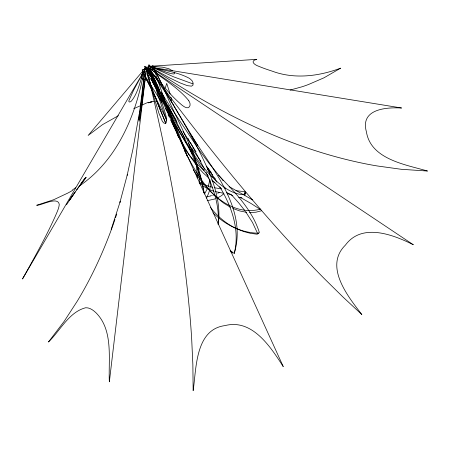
<?xml version="1.0" encoding="UTF-8"?>
<svg xmlns="http://www.w3.org/2000/svg" width="450" height="450" viewBox="0 0 450 450"><rect width="100%" height="100%" fill="white"/><g stroke="black" fill="none" stroke-linecap="round" stroke-linejoin="round"><path stroke-width="0.67" d="M197.207 177.981L197.213 174.769M166.68 120.673L166.545 118.536A18.079 11.824 60.5 0 0 166.393 117.608C162.529 101.7 155.07 86.923 149.062 71.769L283.275 366.637C270.855 347.389 252.456 318.476 225.056 325.586C195.086 329.428 196.419 368.837 193.151 390.651L192.864 364.601L191.734 340.009A256.697 85.5 85 0 0 191.031 329.147C184.601 242.46 167.715 156.915 147.42 72.512L154.17 97.706L158.856 113.062L162.315 121.23L163.682 122.912L165.083 123.384L166.224 122.535L166.68 120.673L157.641 94.472L151.543 72.394L149.181 70.256L160.346 96.902M218.098 224.28C219.735 206.128 213.547 188.398 206.01 172.181M144.366 74.183L142.172 95.282L138.847 119.841M144.484 72.872L144.607 71.567L144.388 73.44M209.891 179.826L208.102 187.003M144.236 74.694L139.376 114.283L139.101 121.252L139.894 118.485A18.079 2.07 -85.2 0 0 140.034 117.698L146.014 72.039L109.35 381.859C108.27 359.618 113.715 330.429 95.946 312.739C93.161 310.112 89.707 307.547 85.686 307.749C68.906 311.985 60.075 330.907 48.448 342.011L64.17 321.345L77.074 301.466A256.697 176.22 -40.2 0 0 82.311 292.601C94.888 270.467 105.261 247.112 113.692 223.099M218.205 224.297C220.404 209.346 217.243 194.158 212.181 180.096C200.053 148.039 181.029 119.183 164.588 89.28M139.134 114.289L132.964 149.023L127.181 175.196L127.373 174.414L119.953 202.348L120.189 201.566L111.178 229.455M244.356 194.406L244.811 191.7L235.997 190.676M156.696 100.778L147.926 76.972L147.139 74.171L147.707 70.852L176.226 120.251M244.924 195.261C245.509 188.409 246.954 194.473 243.585 194.282C241.487 194.619 239.349 194.254 237.313 193.736C230.535 191.829 224.544 187.864 219.133 183.459C195.553 163.44 182.104 134.589 165.797 109.007M144.118 70.279L144.377 68.906L144.051 70.037M143.736 72.343C135.861 115.616 117.135 160.149 79.672 185.788M143.364 72.411C139.905 81.894 138.071 92.711 131.614 100.794C130.972 101.824 128.306 102.943 128.936 100.733A18.079 4.95 -44.8 0 1 129.054 100.26L133.543 90.354L144.489 70.234L22.5 278.977C34.048 258.238 45.765 237.527 55.462 215.831C56.97 212.175 58.877 208.547 59.276 204.559C58.134 195.784 40.798 205.796 36.664 205.256L53.691 199.727L67.742 193.106A256.697 134.263 24.6 0 0 72.36 190.513M116.168 215.882L116.764 214.082M115.56 217.682L115.965 216.484M114.947 219.487L113.901 222.497M165.392 87.671L166.708 83.368L170.128 94.039M207.551 188.319L204.553 193.956M171.236 101.807L171.163 98.274A256.697 8.803 65.7 0 0 170.955 97.267M143.201 71.623C142.318 73.586 140.372 76.219 141.722 78.418A18.079 3.954 2.5 0 0 141.789 78.497M206.291 198.135C209.334 192.915 211.095 186.722 209.947 180.681M144.292 69.801L145.643 67.719L143.843 69.84M69.255 200.649L72.191 196.222L66.471 204.812M70.009 199.513L79.538 185.839L86.158 177.272L84.026 179.91L84.842 178.942M73.704 194.074L72.287 196.099L75.189 191.97M76.652 189.9L80.983 183.915M83.891 180.101L81.006 183.842L82.429 182.002M223.875 193.657L221.513 195.683L217.08 198.186M142.627 71.269L88.133 135.444L102.51 124.65L118.339 115.723M82.665 181.44L85.641 178.037L81.821 182.278M148.697 83.745L143.274 73.119L146.419 70.498L147.831 72.934M72.236 190.136L75.639 187.712M257.608 233.544L259.363 232.504C252.174 209.604 234.776 191.998 218.453 175.241M219.375 192.386L217.71 193.258M147.521 102.561L148.011 102.33M146.571 103.011L147.032 102.791M146.104 103.224L133.734 108.692M261.675 210.713L255.971 212.203L249.604 212.546M260.837 209.064C231.913 216.956 207.253 192.009 193.236 169.616M148.072 102.904L151.965 101.711L148.584 102.69L150.176 102.246M214.926 194.569L213.261 195.097M216.298 198.467L215.983 198.568M212.299 195.396L211.826 195.542M211.202 195.733L210.898 195.823M214.898 198.894L214.447 199.029M210.594 195.913L210.296 196.003M214.149 199.119L207.18 200.717M209.998 196.088L206.376 197.055M150.418 102.172L154.249 101.205M290.087 90.073L301.854 86.833A256.697 145.237 -71.4 0 0 308.604 84.459L324.034 77.782L340.65 68.141C318.943 76.314 294.322 79.448 272.194 71.145C267.621 69.66 263.048 68.136 258.626 66.24C254.931 65.07 249.21 60.998 256.832 59.349L148.601 66.386L152.151 66.437M143.803 73.44L142.217 69.851L146.064 69.413L147.78 72.298M241.852 197.786L238.736 197.572M146.886 79.931L143.843 79.582L142.003 78.716M153.776 66.487L162.472 67.168L168.502 68.619A18.079 4.303 40.3 0 1 169.082 68.856L172.524 70.847M246.532 212.31L239.709 210.943L232.909 208.446M230.136 194.175L230.558 194.226M229.719 194.124L227.059 193.776M221.226 188.888L220.252 188.741M219.87 188.685L219.111 188.561M223.346 193.23L215.303 191.559M218.728 188.499L214.38 187.695M212.67 187.318L209.903 186.598M214.037 191.205C208.395 189.607 203.107 186.626 199.102 182.312M208.969 186.322L203.957 184.449L199.592 182.104M192.898 83.874L173.571 76.815L154.226 68.164M153.534 67.517C151.926 66.33 178.672 78.266 174.133 72.248M151.869 66.859L150.294 66.234L151.408 66.78M232.836 195.773L226.53 192.42M236.869 228.847L243.591 231.508L250.312 233.291L257.153 234.214L258.874 233.229C241.605 233.061 225.107 224.826 213.002 212.794M236.43 228.639C226.44 223.92 217.794 216.63 210.898 208.046M230.569 207.315L223.476 202.967L216.607 197.404M229.202 186.643L252.731 199.952M240.294 197.381L251.381 203.692L260.28 209.424M230.726 251.786L233.184 253.237L233.364 252.743L230.153 250.543M215.308 178.611L214.971 178.397M214.802 178.29L209.993 175.056M153.101 68.985L151.982 68.237L168.975 77.552L179.691 82.749L187.29 85.641L191.542 86.158L192.954 85.191L193.123 83.019L192.066 80.73L189.951 78.733A18.079 13.612 76.3 0 0 189.225 78.249C177.491 71.972 163.884 70.425 151.138 67.236L401.558 108C384.902 107.066 360.09 109.502 366.412 131.844C370.794 159.519 406.086 164.678 427.5 171.034L401.276 169.29L377.421 165.988A256.697 172.305 -4.9 0 1 367.104 164.138C290.183 148.995 218.97 113.046 154.226 69.733M214.937 182.689L214.627 182.475M214.47 182.362L212.209 180.72M221.299 188.708L212.214 180.332M209.07 178.268L203.175 172.918L197.797 167.001M204.047 170.505L196.374 163.35M216 196.841C203.439 184.933 194.513 169.819 186.564 154.597M223.476 186.418L225.354 188.359M196.026 162.984L195.683 162.619M212.091 180.197L211.719 179.803M231.306 194.602L238.641 202.809L244.643 210.347M195.57 162.495L189.787 155.7L184.241 147.999M212.648 175.022L208.159 169.999M208.035 169.852L207.653 169.414M208.316 176.001L201.049 166.804L193.573 155.874M197.589 166.748L197.173 166.241M211.297 172.586L210.909 172.102M146.098 68.153L144.951 66.729L147.161 68.726L159.058 89.623M196.864 165.853L188.511 153.934L179.758 138.386M210.814 171.979L210.521 171.613M210.606 207.686L210.319 207.326M210.33 171.371L206.291 166.151M151.543 72.394L154.704 76.5M146.897 69.159L147.234 69.593M147.352 69.733L151.386 75.009M147.139 74.171L164.374 97.689L199.744 150.874L209.166 163.451L222.879 180.231M200.925 161.263L200.588 160.83M200.475 160.684L189.253 144.968M154.806 76.635L169.622 98.826L197.156 144.692M222.992 180.388L223.217 180.692M152.708 76.798L154.131 78.75M142.217 69.851L143.066 71.01M245.554 211.59L252.512 222.491L257.518 233.303M154.344 79.048L154.564 79.352M188.516 139.674L188.826 140.108L188.595 139.663M188.314 139.382L187.599 138.364M150.953 67.348C147.679 61.419 148.584 70.431 150.767 72.191M196.02 151.718L195.817 151.425M195.621 151.132L183.786 132.683M184.151 147.864L183.791 147.319M207.236 167.102L216.855 182.025M159.531 94.793L165.915 104.653M189.062 144.675L188.775 144.236M192.808 137.672L193.224 138.313M193.326 138.471C214.689 171.979 247.241 210.527 234.214 253.524C240.165 230.422 231.761 206.466 219.735 186.784M192.392 137.036L192.701 137.514M188.297 143.505L188.488 143.797M192.083 136.558L191.874 136.243M191.053 134.972L191.256 135.287M191.464 135.608L191.773 136.08M190.333 133.864L190.125 133.543M166.191 105.092L175.719 120.201M192.853 154.755L178.931 131.074L158.619 93.038M176.923 122.113L177.109 122.406M176.366 121.23L176.648 121.674M175.809 120.347L176.181 120.938M143.274 73.119L161.775 102.448M185.209 138.662L185.029 138.364M184.753 137.925L184.477 137.481M184.292 137.188L183.932 136.597M183.403 132.058L183.69 132.525M188.826 100.845C190.367 102.774 190.946 106.689 188.094 107.713C185.923 108.152 183.999 106.549 182.329 105.407C170.303 95.451 160.852 82.794 150.705 71.032C202.691 140.963 257.074 209.374 317.784 271.98A256.697 69.615 46.9 0 0 325.412 279.72L342.9 296.938L361.856 314.567C348.227 296.775 323.629 266.49 345.431 245.087C362.031 222.519 393.261 234.697 413.331 244.755L151.346 69.632C163.856 79.403 177.986 87.767 188.286 100.046A18.079 16.959 -11.1 0 1 188.826 100.845M182.919 131.276L183.111 131.586M183.842 136.451L170.376 113.394L155.486 86.198M161.977 102.774L162.18 103.101M165.398 108.354L165.594 108.681M161.786 84.532L161.989 84.87M164.093 88.436L164.492 89.111M150.424 72.591L146.908 66.532L149.799 74.334M164.919 98.438L161.73 92.88M197.314 144.968L197.629 145.519M159.502 90.405L159.148 89.781M149.181 70.256L151.447 74.329M161.466 92.419L161.291 92.109L161.488 92.447M190.423 142.504L204.683 169.38M159.109 88.228L158.934 87.919M158.153 86.524L157.978 86.209M157.635 85.59L151.785 74.936M151.262 78.981L151.442 79.312M151.532 79.476L158.107 92.036M151.532 74.481L151.701 74.784M152.809 81.242L154.491 84.341M151.847 89.612L151.695 89.331M155.79 81.613L155.964 81.939M154.991 85.269L155.239 85.736M150.711 87.508L151.014 88.065M150.559 87.227L150.261 86.67M154.822 79.808L154.997 80.134M146.419 70.498L147.859 73.198M150.109 86.389L149.737 85.691M154.558 79.312L154.378 78.986M149.659 85.551L149.287 84.859M153.675 77.67L153.411 77.175M153.855 77.996L154.119 78.491L153.951 78.137M149.141 84.578L148.77 83.886M179.528 137.942L179.297 137.498M179.066 137.053L178.836 136.609M164.233 97.83L162.259 93.96M164.492 98.336L164.751 98.843M158.192 92.199L158.535 92.869M168.126 105.441C180.056 129.611 193.444 153.411 201.201 179.37M162.174 93.791L161.747 92.948M146.064 69.413L147.454 72.141M186.3 154.074L186.036 153.551M185.591 152.679L185.856 153.203L185.631 152.708M166.742 119.914L146.542 79.414M152.291 81.81L152.336 81.939M185.417 152.331L185.158 151.808M175.894 130.781L175.444 129.876M152.758 82.744L152.91 83.053M184.984 151.459L184.719 150.936M162.596 85.309L153.917 68.828L149.968 69.069L151.808 72.906M162.664 85.449L163.018 86.169M175.219 129.426L174.847 128.672M184.551 150.587L184.292 150.058M174.774 128.52L174.398 127.766M174.324 127.614L173.953 126.861M164.149 88.47L164.503 89.19M164.576 89.336L165.285 90.788M173.88 126.709L173.509 125.955M165.853 91.946L166.134 92.531M166.275 92.824L166.562 93.403M173.436 125.803L172.991 124.892M172.547 123.981L172.772 124.436M172.102 123.069L172.328 123.525M171.883 122.614L171.664 122.158M171.219 121.247L171.444 121.703M171 120.791L170.781 120.336M168.941 116.522L169.088 116.826M168.502 115.605L168.649 115.909M168.21 114.992L168.064 114.688M151.616 79.363L155.306 87.531M146.453 79.228L146.109 78.486M146.019 78.3L145.676 77.558M151.391 71.831L151.149 71.314M158.906 88.948L159.053 89.263M159.272 89.736L159.491 90.208M160.734 92.88L160.881 93.195M158.175 87.367L157.804 86.58M158.468 87.998L158.614 88.318M161.167 93.819L161.314 94.134M161.606 94.759L161.752 95.074M157.731 86.417L157.438 85.787M162.039 95.698L162.259 96.171M149.816 75.555L147.707 70.852M150.992 70.965L150.75 70.447M157.292 85.472L156.999 84.836M156.853 84.516L156.561 83.886M145.592 77.372L145.333 76.815M162.028 84.769L153.163 66.156L149.873 68.541L150.514 69.93M156.195 83.087L156.341 83.407M163.845 99.613L164.059 100.08M163.282 87.497L164.857 90.945C178.481 124.397 199.086 156.409 203.85 192.921M155.903 82.451L155.542 81.653M164.919 101.953L165.133 102.42M145.159 76.438L144.906 75.881M165.347 102.887L178.796 133.515L186.497 154.063M155.469 81.495L155.104 80.696M189.641 146.481L189.844 146.925M155.031 80.539L154.744 79.897M154.597 79.577L154.311 78.936M144.225 74.379L144.056 74.002M190.114 147.521L190.243 147.819M150.047 75.476L150.199 75.819M153.664 77.496L153.523 77.175M149.816 74.964L146.857 68.22L144.585 66.279L145.53 69.491M152.618 81.253L153.591 83.453M153.664 83.621L153.962 84.296M162.107 100.963L161.297 99.101M162.259 101.301L162.405 101.644M191.031 149.608L191.227 150.053M161.151 98.764L160.858 98.083M160.785 97.914L160.419 97.071M191.481 150.649L191.61 150.947M188.218 138.769L188.347 139.067M151.352 72.18L151.014 71.37M152.044 76.742L161.218 98.291M151.903 76.404L151.481 75.403M191.925 151.695L192.172 152.291M151.408 75.234L151.059 74.396M150.941 71.207L150.609 70.403M150.992 74.228L150.711 73.558M165.842 123.401L156.527 100.71M150.542 70.239L149.619 67.978L152.859 65.559L153.456 67.326M161.353 98.617L161.623 99.27M188.966 140.558L189.636 142.2M192.358 152.736L192.544 153.186M161.758 99.602L161.961 100.091M162.231 100.744L162.366 101.076M150.502 73.052L150.154 72.208M150.086 72.039L148.326 67.624L148.995 64.502L149.366 66.049M165.78 123.441L160.042 109.204M159.969 109.029L159.114 106.881M159.041 106.701L157.337 102.397M157.264 102.218L156.471 100.558M156.628 100.592L156.414 100.052M156.347 99.872L155.571 97.886M155.503 97.706L154.659 95.535M154.592 95.355L154.384 94.809M185.496 152.353L173.244 122.164L150.188 69.615L154.119 69.435L164.402 99.546L177.013 133.453M165.538 101.503L176.552 130.196M177.081 133.633L177.345 134.336M177.547 134.865L177.879 135.748M177.947 135.928L178.211 136.631M178.408 137.166L178.537 137.514M194.181 157.371L194.456 158.119M186.553 155.177L186.683 155.531M176.608 130.359L177.379 132.452M177.497 132.773L177.733 133.419M194.619 158.569L194.782 159.019M177.964 134.066L178.194 134.713M178.425 135.366L178.543 135.686M178.886 136.665L178.999 136.991M192.111 148.792L194.079 154.991M195.097 159.919L195.255 160.374M195.508 161.123L195.711 161.73M186.547 154.232L187.234 156.381M154.041 83.031L153.669 81.816M153.512 81.293L152.443 77.642M196.695 164.908L196.869 165.516M201.313 179.752L204.446 193.792M152.393 77.468L152.19 76.77M194.169 155.295L194.338 155.908M197.083 166.275L197.331 167.192M194.704 157.281L195.446 160.357M197.449 167.653L199.221 177.024M209.188 170.803L209.824 174.336M195.514 160.667L195.744 161.758M209.79 179.826L209.925 180.557M195.924 162.692L195.986 163.001M196.183 164.098L197.19 173.936M199.328 177.986L199.654 183.909"/></g></svg>
